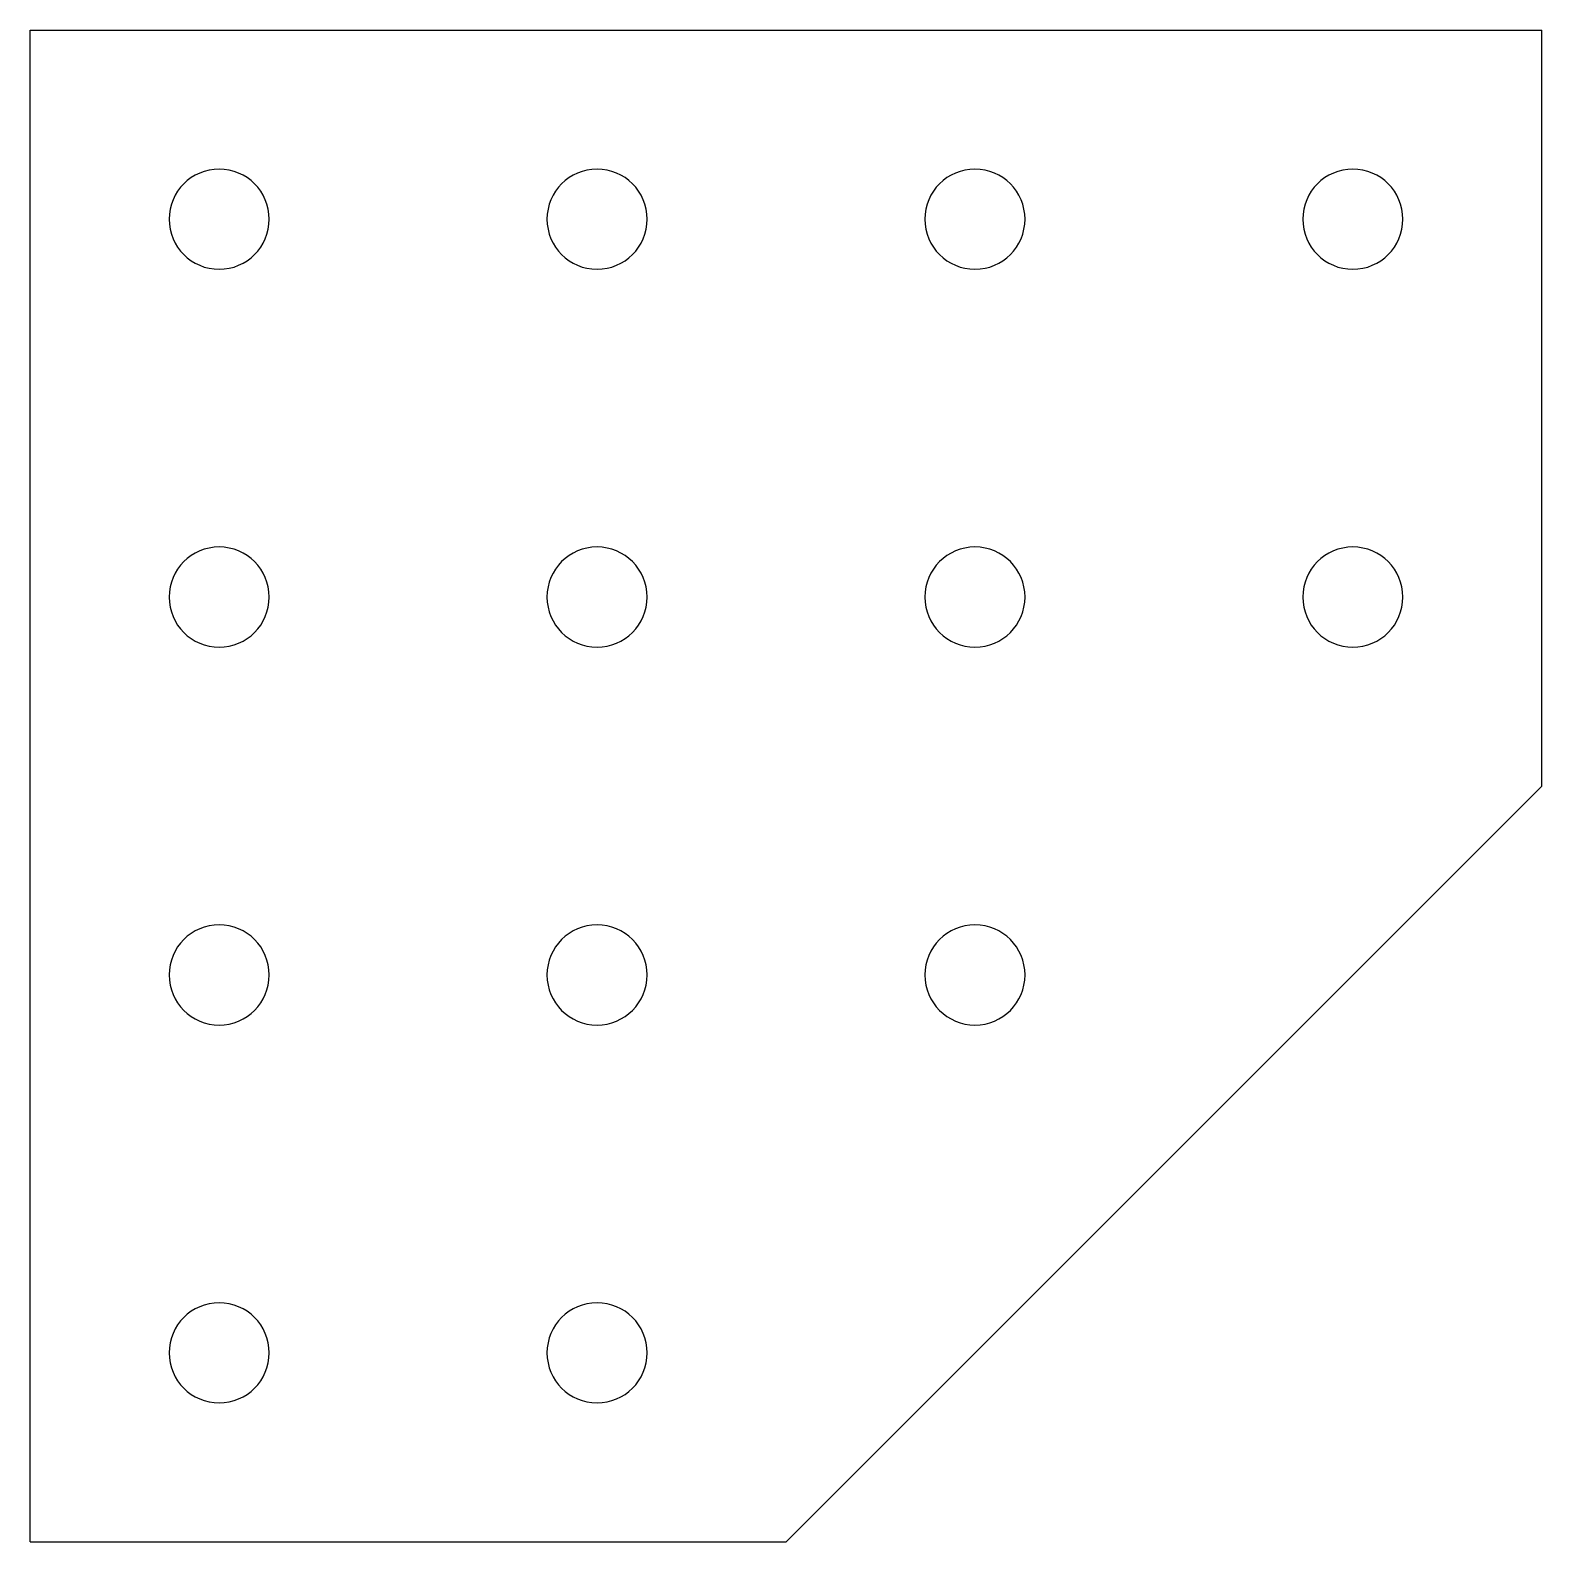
# Model space of a CAD drawing. Extents: x 262.4 to 342.4, y 364 to 444.
import ezdxf

# ---------------------------------------------------------------- set-up
doc = ezdxf.new("R2010")
doc.units = 0
doc.header["$MEASUREMENT"] = 0
doc.layers.get('0').update_dxf_attribs({"linetype": 'CONTINUOUS'})

# ---------------------------------------------------------------- blocks, each defined once
blk = doc.blocks.new('BLOCK_2')
at = {"color": 7}
blk.add_open_spline([(269.767, 433.972), (269.767, 435.436), (270.953, 436.622), (272.417, 436.622), (273.88, 436.622), (275.067, 435.436), (275.067, 433.972), (275.067, 432.509), (273.88, 431.322), (272.417, 431.322), (270.953, 431.322), (269.767, 432.509), (269.767, 433.972), (269.767, 433.972), (269.767, 433.972), (269.767, 433.972)], degree=3, knots=[0, 0, 0, 0, 1, 1, 1, 2, 2, 2, 3, 3, 3, 4, 4, 4, 5, 5, 5, 5], dxfattribs=at)
blk = doc.blocks.new('BLOCK_3')
at = {"color": 7}
blk.add_open_spline([(289.767, 433.972), (289.767, 435.436), (290.953, 436.622), (292.417, 436.622), (293.88, 436.622), (295.067, 435.436), (295.067, 433.972), (295.067, 432.509), (293.88, 431.322), (292.417, 431.322), (290.953, 431.322), (289.767, 432.509), (289.767, 433.972), (289.767, 433.972), (289.767, 433.972), (289.767, 433.972)], degree=3, knots=[0, 0, 0, 0, 1, 1, 1, 2, 2, 2, 3, 3, 3, 4, 4, 4, 5, 5, 5, 5], dxfattribs=at)
blk = doc.blocks.new('BLOCK_4')
at = {"color": 7}
blk.add_open_spline([(309.767, 433.972), (309.767, 435.436), (310.953, 436.622), (312.417, 436.622), (313.88, 436.622), (315.067, 435.436), (315.067, 433.972), (315.067, 432.509), (313.88, 431.322), (312.417, 431.322), (310.953, 431.322), (309.767, 432.509), (309.767, 433.972), (309.767, 433.972), (309.767, 433.972), (309.767, 433.972)], degree=3, knots=[0, 0, 0, 0, 1, 1, 1, 2, 2, 2, 3, 3, 3, 4, 4, 4, 5, 5, 5, 5], dxfattribs=at)
blk = doc.blocks.new('BLOCK_5')
at = {"color": 7}
blk.add_open_spline([(329.767, 433.972), (329.767, 435.436), (330.953, 436.622), (332.417, 436.622), (333.88, 436.622), (335.067, 435.436), (335.067, 433.972), (335.067, 432.509), (333.88, 431.322), (332.417, 431.322), (330.953, 431.322), (329.767, 432.509), (329.767, 433.972), (329.767, 433.972), (329.767, 433.972), (329.767, 433.972)], degree=3, knots=[0, 0, 0, 0, 1, 1, 1, 2, 2, 2, 3, 3, 3, 4, 4, 4, 5, 5, 5, 5], dxfattribs=at)
blk = doc.blocks.new('BLOCK_6')
at = {"color": 7}
blk.add_open_spline([(289.767, 413.972), (289.767, 415.436), (290.953, 416.622), (292.417, 416.622), (293.88, 416.622), (295.067, 415.436), (295.067, 413.972), (295.067, 412.509), (293.88, 411.322), (292.417, 411.322), (290.953, 411.322), (289.767, 412.509), (289.767, 413.972), (289.767, 413.972), (289.767, 413.972), (289.767, 413.972)], degree=3, knots=[0, 0, 0, 0, 1, 1, 1, 2, 2, 2, 3, 3, 3, 4, 4, 4, 5, 5, 5, 5], dxfattribs=at)
blk = doc.blocks.new('BLOCK_7')
at = {"color": 7}
blk.add_open_spline([(309.767, 413.972), (309.767, 415.436), (310.953, 416.622), (312.417, 416.622), (313.88, 416.622), (315.067, 415.436), (315.067, 413.972), (315.067, 412.509), (313.88, 411.322), (312.417, 411.322), (310.953, 411.322), (309.767, 412.509), (309.767, 413.972), (309.767, 413.972), (309.767, 413.972), (309.767, 413.972)], degree=3, knots=[0, 0, 0, 0, 1, 1, 1, 2, 2, 2, 3, 3, 3, 4, 4, 4, 5, 5, 5, 5], dxfattribs=at)
blk = doc.blocks.new('BLOCK_8')
at = {"color": 7}
blk.add_open_spline([(329.767, 413.972), (329.767, 415.436), (330.953, 416.622), (332.417, 416.622), (333.88, 416.622), (335.067, 415.436), (335.067, 413.972), (335.067, 412.509), (333.88, 411.322), (332.417, 411.322), (330.953, 411.322), (329.767, 412.509), (329.767, 413.972), (329.767, 413.972), (329.767, 413.972), (329.767, 413.972)], degree=3, knots=[0, 0, 0, 0, 1, 1, 1, 2, 2, 2, 3, 3, 3, 4, 4, 4, 5, 5, 5, 5], dxfattribs=at)
blk = doc.blocks.new('BLOCK_9')
at = {"color": 7}
blk.add_open_spline([(289.767, 393.972), (289.767, 395.436), (290.953, 396.622), (292.417, 396.622), (293.88, 396.622), (295.067, 395.436), (295.067, 393.972), (295.067, 392.509), (293.88, 391.322), (292.417, 391.322), (290.953, 391.322), (289.767, 392.509), (289.767, 393.972), (289.767, 393.972), (289.767, 393.972), (289.767, 393.972)], degree=3, knots=[0, 0, 0, 0, 1, 1, 1, 2, 2, 2, 3, 3, 3, 4, 4, 4, 5, 5, 5, 5], dxfattribs=at)
blk = doc.blocks.new('BLOCK_10')
at = {"color": 7}
blk.add_open_spline([(309.767, 393.972), (309.767, 395.436), (310.953, 396.622), (312.417, 396.622), (313.88, 396.622), (315.067, 395.436), (315.067, 393.972), (315.067, 392.509), (313.88, 391.322), (312.417, 391.322), (310.953, 391.322), (309.767, 392.509), (309.767, 393.972), (309.767, 393.972), (309.767, 393.972), (309.767, 393.972)], degree=3, knots=[0, 0, 0, 0, 1, 1, 1, 2, 2, 2, 3, 3, 3, 4, 4, 4, 5, 5, 5, 5], dxfattribs=at)
blk = doc.blocks.new('BLOCK_11')
at = {"color": 7}
blk.add_open_spline([(289.767, 373.972), (289.767, 375.436), (290.953, 376.622), (292.417, 376.622), (293.88, 376.622), (295.067, 375.436), (295.067, 373.972), (295.067, 372.509), (293.88, 371.322), (292.417, 371.322), (290.953, 371.322), (289.767, 372.509), (289.767, 373.972), (289.767, 373.972), (289.767, 373.972), (289.767, 373.972)], degree=3, knots=[0, 0, 0, 0, 1, 1, 1, 2, 2, 2, 3, 3, 3, 4, 4, 4, 5, 5, 5, 5], dxfattribs=at)
blk = doc.blocks.new('BLOCK_12')
at = {"color": 7}
blk.add_open_spline([(269.767, 413.972), (269.767, 415.436), (270.953, 416.622), (272.417, 416.622), (273.88, 416.622), (275.067, 415.436), (275.067, 413.972), (275.067, 412.509), (273.88, 411.322), (272.417, 411.322), (270.953, 411.322), (269.767, 412.509), (269.767, 413.972), (269.767, 413.972), (269.767, 413.972), (269.767, 413.972)], degree=3, knots=[0, 0, 0, 0, 1, 1, 1, 2, 2, 2, 3, 3, 3, 4, 4, 4, 5, 5, 5, 5], dxfattribs=at)
blk = doc.blocks.new('BLOCK_13')
at = {"color": 7}
blk.add_open_spline([(269.767, 393.972), (269.767, 395.436), (270.953, 396.622), (272.417, 396.622), (273.88, 396.622), (275.067, 395.436), (275.067, 393.972), (275.067, 392.509), (273.88, 391.322), (272.417, 391.322), (270.953, 391.322), (269.767, 392.509), (269.767, 393.972), (269.767, 393.972), (269.767, 393.972), (269.767, 393.972)], degree=3, knots=[0, 0, 0, 0, 1, 1, 1, 2, 2, 2, 3, 3, 3, 4, 4, 4, 5, 5, 5, 5], dxfattribs=at)
blk = doc.blocks.new('BLOCK_14')
at = {"color": 7}
blk.add_open_spline([(269.767, 373.972), (269.767, 375.436), (270.953, 376.622), (272.417, 376.622), (273.88, 376.622), (275.067, 375.436), (275.067, 373.972), (275.067, 372.509), (273.88, 371.322), (272.417, 371.322), (270.953, 371.322), (269.767, 372.509), (269.767, 373.972), (269.767, 373.972), (269.767, 373.972), (269.767, 373.972)], degree=3, knots=[0, 0, 0, 0, 1, 1, 1, 2, 2, 2, 3, 3, 3, 4, 4, 4, 5, 5, 5, 5], dxfattribs=at)
blk = doc.blocks.new('BLOCK_15')
at = {"color": 7}
blk.add_lwpolyline([(262.417, 363.972), (302.417, 363.972)], dxfattribs=at)
blk = doc.blocks.new('BLOCK_16')
at = {"color": 7}
blk.add_lwpolyline([(302.417, 363.972), (342.417, 403.972)], dxfattribs=at)
blk = doc.blocks.new('BLOCK_17')
at = {"color": 7}
blk.add_lwpolyline([(342.417, 403.972), (342.417, 443.972)], dxfattribs=at)
blk = doc.blocks.new('BLOCK_18')
at = {"color": 7}
blk.add_lwpolyline([(262.417, 443.972), (342.417, 443.972)], dxfattribs=at)
blk = doc.blocks.new('BLOCK_19')
at = {"color": 7}
blk.add_lwpolyline([(262.417, 363.972), (262.417, 443.972)], dxfattribs=at)

msp = doc.modelspace()

# ---------------------------------------------------------------- block references
for name in ['BLOCK_18', 'BLOCK_19', 'BLOCK_17', 'BLOCK_2', 'BLOCK_3', 'BLOCK_4', 'BLOCK_5', 'BLOCK_12', 'BLOCK_6', 'BLOCK_7', 'BLOCK_8', 'BLOCK_16', 'BLOCK_13', 'BLOCK_9', 'BLOCK_10', 'BLOCK_14', 'BLOCK_11', 'BLOCK_15']:
    msp.add_blockref(name, (0, 0))

doc.saveas('drawing.dxf')
